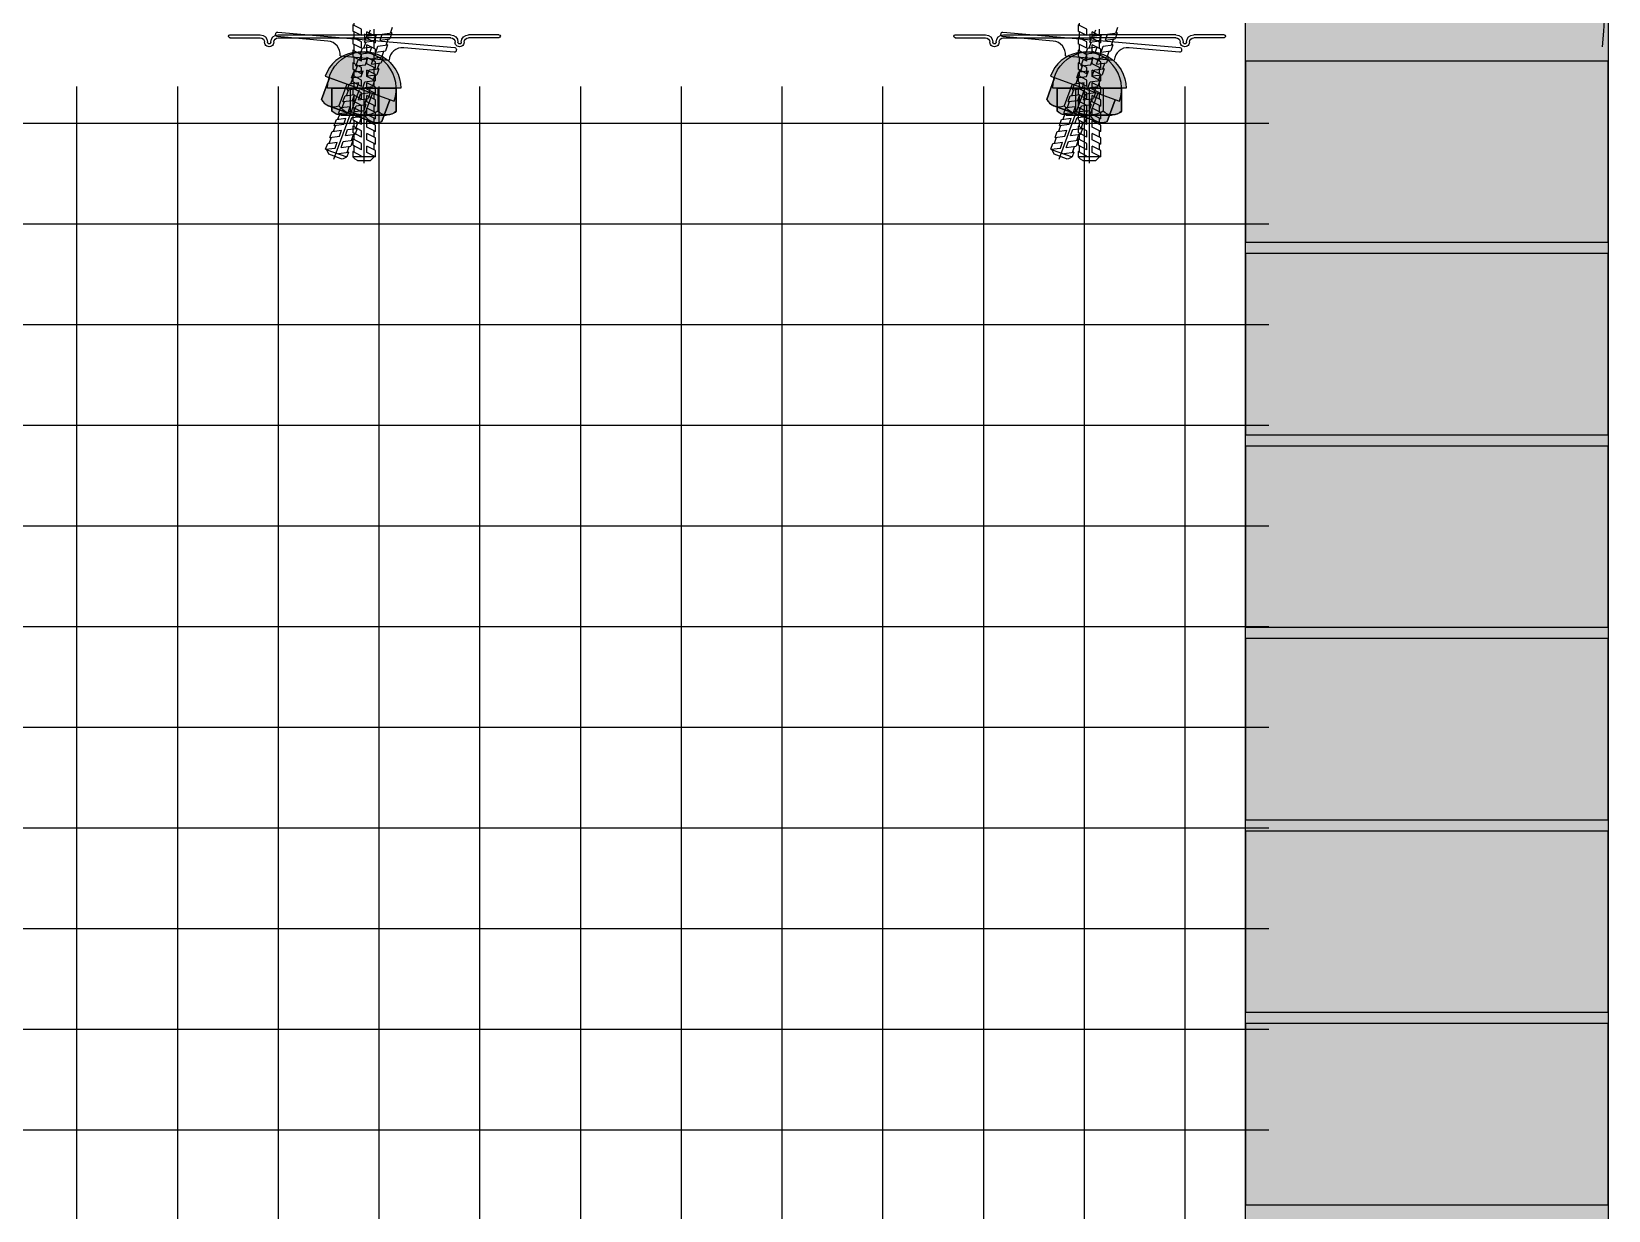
# Model space of a CAD drawing. Header units: millimetres. Extents: x -1985 to 969, y 203 to 500.
# Drawn here: x -1920.67 to -1885.88, y 405.06 to 431.08 of the extents above; entities that cross this region are included whole.
import ezdxf

# ---------------------------------------------------------------- set-up
doc = ezdxf.new("R2010")
doc.units = ezdxf.units.MM
for name, color, linetype in [('надписи', 7, 'Continuous'), ('Подхват', 252, 'Continuous'), ('ШПАЛА', 7, 'Continuous')]:
    doc.layers.add(name, color=color, linetype=linetype)

# ---------------------------------------------------------------- blocks, each defined once
blk = doc.blocks.new('Анкер витой')
at = {"color": 252}
for p, q in [((-147935.5797145284, -9530.933939089184), (-147926.0715199474, -9526.089271971401)), ((-147935.5797145284, -9537.933939089178), (-147935.5797145284, -9530.933939089178)), ((-147920.2241561252, -9523.109891291566), (-147910.5797145284, -9518.195802851822)), ((-147920.2241561253, -9530.10989129157), (-147910.5797145284, -9525.195802851827)), ((-147910.5797145284, -9518.195935970609), (-147912.0859830756, -9518.195935970609)), ((-147910.5797145284, -9518.195802851827), (-147910.5797145285, -9525.195802851831)), ((-147935.5797145284, -9537.933939089184), (-147926.0715199474, -9533.089271971403)), ((-147935.5797145284, -9537.933983611932), (-147934.0859830756, -9537.933983611932)), ((-147935.5797145284, -9544.943600815823), (-147926.0715199474, -9540.098933698046)), ((-147935.5797145284, -9551.943600815815), (-147935.5797145284, -9544.943600815819)), ((-147935.5797145284, -9551.943600815823), (-147926.0715199474, -9547.098933698042)), ((-147920.2241561253, -9537.119553018209), (-147910.5797145284, -9532.205464578461)), ((-147920.2241561252, -9544.119553018205), (-147910.5797145284, -9539.205464578466)), ((-147920.2241561252, -9551.144307956707), (-147910.5797145284, -9546.230219516963)), ((-147910.5797145284, -9532.205597697248), (-147912.0859830756, -9532.205597697248)), ((-147910.5797145284, -9546.23035263575), (-147912.0859830756, -9546.23035263575)), ((-147910.5797145285, -9532.20546457847), (-147910.5797145285, -9539.205464578472)), ((-147910.5797145285, -9546.230219516969), (-147910.5797145284, -9553.230219516972)), ((-147935.5797145284, -9551.943645338572), (-147934.0859830756, -9551.943645338572)), ((-147935.5797145284, -9558.968355754325), (-147926.0715199474, -9554.123688636544)), ((-147935.5797145284, -9565.96835575432), (-147935.5797145284, -9558.968355754321)), ((-147935.5797145284, -9565.968355754325), (-147926.0715199474, -9561.123688636542)), ((-147935.5797145284, -9565.968400277074), (-147934.0859830756, -9565.968400277074)), ((-147920.2241561252, -9558.144307956707), (-147910.5797145284, -9553.230219516969)), ((-147920.2241561252, -9565.153969683344), (-147910.5797145284, -9560.239881243602)), ((-147910.5797145284, -9560.240014362389), (-147912.0859830756, -9560.240014362389)), ((-147910.5797145285, -9560.239881243606), (-147910.5797145285, -9567.239881243611)), ((-147935.5797145284, -9572.978017480964), (-147926.0715199474, -9568.133350363176)), ((-147935.5797145284, -9579.97801748096), (-147935.5797145284, -9572.978017480958)), ((-147935.5797145284, -9579.978017480964), (-147926.0715199474, -9575.133350363185)), ((-147935.5797145284, -9579.978062003713), (-147934.0859830756, -9579.978062003713)), ((-147935.5797145284, -9586.932693612755), (-147926.0715199474, -9582.088026494974)), ((-147920.2241561252, -9572.153969683352), (-147910.5797145284, -9567.239881243608)), ((-147920.2241561253, -9579.108645815137), (-147910.5797145284, -9574.194557375393)), ((-147920.2241561253, -9586.108645815139), (-147910.5797145284, -9581.194557375398)), ((-147910.5797145284, -9574.19469049418), (-147912.0859830756, -9574.19469049418)), ((-147910.5797145285, -9574.194557375398), (-147910.5797145284, -9581.194557375395)), ((-147935.5797145284, -9593.932693612745), (-147935.5797145284, -9586.93269361275)), ((-147935.5797145284, -9593.932693612755), (-147926.0715199474, -9589.088026494972)), ((-147935.5797145284, -9593.932738135503), (-147934.0859830756, -9593.932738135503)), ((-147935.5797145284, -9600.942355339394), (-147926.0715199474, -9596.09768822161)), ((-147935.5797145284, -9607.94235533939), (-147935.5797145284, -9600.94235533939)), ((-147920.2241561253, -9593.11830754178), (-147910.5797145284, -9588.204219102032)), ((-147920.2241561252, -9600.118307541781), (-147910.5797145284, -9595.204219102037)), ((-147910.5797145284, -9588.204352220819), (-147912.0859830756, -9588.204352220819)), ((-147910.5797145284, -9588.204219102034), (-147910.5797145284, -9595.204219102037)), ((-147935.5797145284, -9607.942355339394), (-147926.0715199474, -9603.097688221616)), ((-147935.5797145284, -9607.942399862142), (-147934.0859830756, -9607.942399862142)), ((-147935.5797145284, -9614.911501364564), (-147926.0715199474, -9610.066834246783)), ((-147935.5797145284, -9621.911501364553), (-147935.5797145284, -9614.911501364559)), ((-147935.5797145284, -9621.911501364564), (-147926.0715199474, -9617.06683424678)), ((-147920.2241561252, -9607.087453566946), (-147910.5797145284, -9602.173365127202)), ((-147920.2241561252, -9614.087453566948), (-147910.5797145284, -9609.173365127208)), ((-147920.2241561252, -9621.097115293585), (-147910.5797145284, -9616.183026853842)), ((-147910.5797145284, -9602.17349824599), (-147912.0859830756, -9602.17349824599)), ((-147910.5797145284, -9616.183159972628), (-147912.0859830756, -9616.183159972628)), ((-147910.5797145284, -9602.1733651272), (-147910.5797145284, -9609.173365127206)), ((-147910.5797145284, -9616.183026853843), (-147910.5797145284, -9623.183026853847)), ((-147935.5797145284, -9621.911545887313), (-147934.0859830756, -9621.911545887313)), ((-147935.5797145284, -9628.921163091203), (-147926.0715199474, -9624.076495973422)), ((-147935.5797145284, -9635.921163091203), (-147935.5797145284, -9628.921163091198)), ((-147935.5797145284, -9635.921163091203), (-147926.0715199474, -9631.07649597342)), ((-147935.5797145284, -9635.921207613952), (-147934.0859830756, -9635.921207613952)), ((-147920.2241561253, -9628.097115293593), (-147910.5797145284, -9623.183026853847)), ((-147920.2241561253, -9635.10459540553), (-147910.5797145284, -9630.190506965782)), ((-147910.5797145284, -9630.19064008457), (-147912.0859830756, -9630.19064008457)), ((-147910.5797145284, -9630.190506965786), (-147910.5797145284, -9637.19050696579)), ((-147935.5797145284, -9642.928643203144), (-147926.0715199474, -9638.083976085361)), ((-147935.5797145284, -9649.928643203144), (-147935.5797145284, -9642.928643203144)), ((-147935.5797145284, -9649.928643203144), (-147926.0715199474, -9645.083976085367)), ((-147935.5797145284, -9649.928687725893), (-147934.0859830756, -9649.928687725893)), ((-147935.5797145284, -9656.928643203144), (-147926.0715199474, -9652.083976085367)), ((-147920.2241561253, -9642.104595405532), (-147910.5797145284, -9637.190506965788)), ((-147920.2241561252, -9649.104595405523), (-147910.5797145284, -9644.190506965782)), ((-147920.2241561252, -9656.104595405526), (-147910.5797145284, -9651.190506965788)), ((-147910.5797145284, -9644.19064008457), (-147912.0859830756, -9644.19064008457)), ((-147910.5797145284, -9644.190506965786), (-147910.5797145284, -9651.190506965788)), ((-147935.5797145284, -9663.928643203144), (-147935.5797145284, -9656.928643203144)), ((-147935.5797145284, -9663.928643203144), (-147926.0715199474, -9659.08397608537)), ((-147935.5797145284, -9663.928687725893), (-147934.0859830756, -9663.928687725893)), ((-147930.0859830756, -9667.809216580226), (-147934.0859830756, -9663.809216580226)), ((-147934.0859830756, -9663.809767463674), (-147910.5797145284, -9663.809767463674)), ((-147915.7748825381, -9667.809216580226), (-147930.0859830756, -9667.809216580226)), ((-147920.2241561252, -9663.076234704626), (-147910.5797145284, -9658.162146264885)), ((-147915.7748825381, -9667.809216580226), (-147913.3412480976, -9666.569217897999)), ((-147913.3412480976, -9666.569217898003), (-147910.5812467798, -9663.809216580226)), ((-147910.5797145284, -9658.162279383672), (-147912.0859830756, -9658.162279383672)), ((-147910.5797145284, -9658.162146264889), (-147910.5797145284, -9663.809767463674))]:
    blk.add_line(p, q, dxfattribs=at)
at = {"layer": 'ШПАЛА', "color": 252}
for p, q in [((-147912.0859830756, -9518.96328501038), (-147912.0859830756, -9511.953311624507)), ((-147934.0859830757, -9530.17284489928), (-147934.0859830756, -9523.162871513403)), ((-147926.0715199474, -9533.089271971405), (-147926.0715199474, -9526.089271971403)), ((-147920.2241561253, -9530.109891291568), (-147920.2241561252, -9523.10989129157)), ((-147912.0859830756, -9532.972946737023), (-147912.0859830756, -9525.963285010384)), ((-147934.0859830756, -9544.182506625917), (-147934.0859830757, -9537.172844899276)), ((-147926.0715199474, -9547.098933698044), (-147926.0715199474, -9540.098933698046)), ((-147920.2241561252, -9544.119553018209), (-147920.2241561253, -9537.119553018209)), ((-147912.0859830756, -9546.997701675522), (-147912.0859830756, -9539.972946737027)), ((-147934.0859830756, -9558.207261564421), (-147934.0859830757, -9551.182506625923)), ((-147934.0859830756, -9572.216923291047), (-147934.0859830756, -9565.207261564412)), ((-147926.0715199474, -9561.123688636544), (-147926.0715199474, -9554.123688636546)), ((-147920.2241561252, -9558.14430795671), (-147920.2241561252, -9551.144307956707)), ((-147920.2241561253, -9572.153969683353), (-147920.2241561253, -9565.153969683344)), ((-147912.0859830756, -9561.007363402157), (-147912.0859830756, -9553.997701675526)), ((-147934.0859830756, -9586.17159942284), (-147934.0859830756, -9579.216923291053)), ((-147926.0715199474, -9575.133350363187), (-147926.0715199474, -9568.13335036318)), ((-147926.0715199474, -9589.088026494972), (-147926.0715199474, -9582.088026494974)), ((-147920.2241561253, -9586.108645815135), (-147920.2241561253, -9579.108645815139)), ((-147912.0859830756, -9574.96203953395), (-147912.0859830756, -9568.007363402163)), ((-147912.0859830756, -9588.971701260596), (-147912.0859830756, -9581.962039533948)), ((-147934.0859830756, -9600.181261149479), (-147934.0859830756, -9593.171599422838)), ((-147926.0715199474, -9603.097688221613), (-147926.0715199474, -9596.097688221611)), ((-147923.0859830756, -9670.97347775632), (-147923.0859830756, -9588.983455513102)), ((-147920.2241561252, -9600.11830754178), (-147920.2241561253, -9593.118307541772)), ((-147912.0859830756, -9602.940847285761), (-147912.0859830756, -9595.971701260603)), ((-147934.0859830756, -9614.15040717465), (-147934.0859830756, -9607.181261149482)), ((-147926.0715199474, -9617.066834246783), (-147926.0715199474, -9610.06683424678)), ((-147920.2241561252, -9614.087453566952), (-147920.2241561252, -9607.087453566948)), ((-147912.0859830756, -9616.9505090124), (-147912.0859830756, -9609.940847285765)), ((-147934.0859830756, -9628.160068901285), (-147934.0859830756, -9621.150407174644)), ((-147934.0859830756, -9642.167549013222), (-147934.0859830756, -9635.160068901285)), ((-147926.0715199474, -9631.076495973419), (-147926.0715199474, -9624.07649597342)), ((-147920.2241561253, -9628.097115293593), (-147920.2241561252, -9621.097115293589)), ((-147920.2241561253, -9642.10459540553), (-147920.2241561253, -9635.10459540553)), ((-147912.0859830756, -9630.957989124345), (-147912.0859830756, -9623.950509012404)), ((-147934.0859830756, -9656.167549013222), (-147934.0859830756, -9649.167549013222)), ((-147926.0715199474, -9645.083976085367), (-147926.0715199474, -9638.083976085363)), ((-147926.0715199474, -9659.083976085369), (-147926.0715199474, -9652.083976085361)), ((-147920.2241561252, -9656.104595405526), (-147920.2241561252, -9649.104595405526)), ((-147912.0859830756, -9644.957989124345), (-147912.0859830756, -9637.957989124348)), ((-147912.0859830756, -9658.929628423446), (-147912.0859830756, -9651.957989124348)), ((-147934.0859830756, -9663.809216580226), (-147934.0859830756, -9663.167549013222)), ((-147920.2241561252, -9663.809767463674), (-147920.2241561252, -9663.07623470463))]:
    blk.add_line(p, q, dxfattribs=at)
blk = doc.blocks.new('Гайка')
h = blk.add_hatch(color=253)
edge = h.paths.add_edge_path()
edge.add_line((-147963.5914664633, -9588.257982503914), (-147882.6194683361, -9588.257982503914))
edge.add_arc((-147923.1054673997, -9588.25715307321), 40.4859990721161, 359.9988261897975, 540.0011738102031)
h = blk.add_hatch(color=253)
h.paths.add_polyline_path([(-147887.6201123361, -9613.650001002365), (-147887.6201123357, -9588.257982503914)], flags=17)
edge = h.paths.add_edge_path()
edge.add_line((-147923.1057894015, -9617.809216580075), (-147898.6277809365, -9617.809216579617))
edge.add_arc((-147897.825450868, -9602.79073779824), 14.90209824058387, 226.7781060427316, 313.2218939938403)
edge.add_arc((-147923.1057894042, -9588.030302697149), 29.72582322397604, 239.5268307540591, 269.999999964982)
edge.add_arc((-147948.386127935, -9602.790737797322), 14.90209824058387, 226.7781060427316, 313.2218939938403)
edge.add_line((-147923.1057894015, -9617.809216580075), (-147947.5837978661, -9617.809216580526))
edge.add_line((-147958.5914664717, -9613.650001000702), (-147958.5914664718, -9588.257982503914))
edge.add_line((-147948.6866892791, -9617.809216580727), (-147923.1057894015, -9617.809216580075))
edge.add_arc((-147923.1057894042, -9588.030302697149), 29.72582322397604, 269.999999964982, 300.473169242115)
edge.add_line((-147897.5248895267, -9617.809216578795), (-147923.1057894015, -9617.809216580075))
edge.add_line((-147938.1807894028, -9588.257982503914), (-147938.1807894035, -9613.650001004571))
edge.add_line((-147908.0307894024, -9613.650001005322), (-147908.0307894016, -9588.257982503914))
edge.add_line((-147963.5914664633, -9588.257982503914), (-147882.6194683361, -9588.257982503914))
for points in [[(-147887.6201123357, -9588.257982503914), (-147958.5914664718, -9588.257982504078), (-147958.5914664717, -9613.650001000702), (-147957.219988533, -9614.792214327585), (-147955.861389113, -9615.68232428979), (-147954.2363973277, -9616.496462149029), (-147953.0857514577, -9616.932380937955), (-147948.6866892791, -9617.809216580727), (-147897.5248895267, -9617.809216578795), (-147895.9720947968, -9617.577137063961), (-147893.3142609388, -9616.993614175744), (-147891.7555919207, -9616.400636560988), (-147890.6136148913, -9615.831518212686), (-147888.8216021365, -9614.665216312807), (-147887.6201123338, -9613.650001004075)], [(-147887.6201123361, -9613.650001002365), (-147887.6201123357, -9588.257982503914)]]:
    blk.add_hatch(color=253).paths.add_polyline_path(points)
at = {"color": 0}
for p, q in [((-147958.5914664717, -9613.650001000702), (-147958.5914664718, -9588.257982503914)), ((-147938.1807894028, -9588.257982503914), (-147938.1807894035, -9613.650001004571)), ((-147908.0307894024, -9613.650001005322), (-147908.0307894016, -9588.257982503914)), ((-147887.6201123357, -9588.257982503914), (-147887.6201123361, -9613.650001002365)), ((-147887.6201123361, -9613.650001002365), (-147887.6201123357, -9588.257982503914)), ((-147948.6866892791, -9617.809216580727), (-147923.1057894015, -9617.809216580075)), ((-147923.1057894015, -9617.809216580075), (-147947.5837978661, -9617.809216580526)), ((-147897.5248895267, -9617.809216578795), (-147923.1057894015, -9617.809216580075)), ((-147923.1057894015, -9617.809216580075), (-147898.6277809365, -9617.809216579617))]:
    blk.add_line(p, q, dxfattribs=at)
blk.add_lwpolyline([(-147887.6201123357, -9588.257982503914), (-147958.5914664718, -9588.257982504078), (-147958.5914664717, -9613.650001000702), (-147957.219988533, -9614.792214327585), (-147955.861389113, -9615.68232428979), (-147954.2363973277, -9616.496462149029), (-147953.0857514577, -9616.932380937955), (-147948.6866892791, -9617.809216580727), (-147897.5248895267, -9617.809216578795), (-147895.9720947968, -9617.577137063961), (-147893.3142609388, -9616.993614175744), (-147891.7555919207, -9616.400636560988), (-147890.6136148913, -9615.831518212686), (-147888.8216021365, -9614.665216312807), (-147887.6201123338, -9613.650001004075), (-147887.6201123338, -9588.257982503914), (-147958.5914664718, -9588.257982504078)])
for centre, radius, start, end in [((-147948.386127935, -9602.790737797322), 14.90209824058387, 226.7781060427316, 313.2218939938403), ((-147923.1057894042, -9588.030302697149), 29.72582322397604, 239.5268307540591, 269.999999964982), ((-147923.1057894042, -9588.030302697149), 29.72582322397604, 269.999999964982, 300.473169242115), ((-147897.825450868, -9602.79073779824), 14.90209824058387, 226.7781060427316, 313.2218939938403)]:
    blk.add_arc(centre, radius, start, end, dxfattribs=at)
at = {"layer": 'ШПАЛА', "color": 7}
blk.add_line((-147963.5914664633, -9588.257982503914), (-147882.6194683361, -9588.257982503914), dxfattribs=at)
blk.add_arc((-147923.1054673997, -9588.25715307321), 40.4859990721161, 359.9988261897975, 180.001173810203, dxfattribs=at)
blk = doc.blocks.new('A$C347C431C')
at = {"layer": 'Подхват'}
for p, q in [((-301.5657011818548, 396.5618554669054), (-268.0651078641313, 396.5594003934029)), ((-301.5657011818548, 393.3618554669056), (-268.0660603541837, 393.3643105055071)), ((-248.4050149812028, 393.3623300803065), (-153.1657011818606, 393.3623300803065)), ((-248.2657011818592, 396.5594004151435), (-153.1657011818606, 396.5594004151435)), ((-58.06570118185482, 396.5594004151435), (-153.1657011818606, 396.5594004151435)), ((-57.92638738251117, 393.3623300803065), (-153.1657011818606, 393.3623300803065)), ((-4.765701181859185, 396.5618554669054), (-38.26629449958273, 396.5594003934029)), ((-4.765701181859185, 393.3618554669056), (-38.26534200953029, 393.3643105055071))]:
    blk.add_line(p, q, dxfattribs=at)
at = {"layer": 'Подхват', "color": 2}
blk.add_line((-153.1657011818606, 397.7561353645142), (-153.1657011818606, 391.9058681463539), dxfattribs=at)
at = {"layer": 'Подхват'}
for centre, radius, start, end in [((-301.5657011818548, 394.9618554669059), 1.6, 90, 270), ((-268.0657011818548, 388.4633105186722), 8.096089896471248, 0.007006205797099664, 90), ((-268.0657011818548, 388.4633105186722), 4.900999999996147, 0.01157373436632876, 90), ((-258.1657011818606, 388.3643105186684), 5, 178.8541226060489, 1.145877393951149), ((-258.1657011818606, 388.3643105186684), 1.80491010352489, 176.8242520735369, 3.175747926463075), ((-248.2657011818592, 388.4633105186722), 8.096089896471248, 90, 179.9929937942029), ((-248.2657011818592, 388.4633105186722), 4.900999999996147, 90, 179.9884262656337), ((-58.06570118185482, 388.4633105186722), 8.096089896471248, 0.007006205797099664, 90), ((-58.06570118185482, 388.4633105186722), 4.900999999996147, 0.01157373436632876, 90), ((-48.16570118186064, 388.3643105186684), 5, 178.8541226060489, 1.145877393951149), ((-48.16570118186064, 388.3643105186684), 1.80491010352489, 176.8242520735369, 3.175747926463075), ((-38.26570118186646, 388.4633105186722), 8.096089896471248, 90, 179.9929937942029), ((-38.26570118186646, 388.4633105186722), 4.900999999996147, 90, 179.9884262656337), ((-4.765701181859185, 394.9618554669059), 1.6, 270, 90)]:
    blk.add_arc(centre, radius, start, end, dxfattribs=at)
blk = doc.blocks.new('Шайба')
at = {"color": 0}
for points in [[(-147923.0829204372, -9535.638230625225), (-148021.0829204372, -9535.638230625225, 0.414213562373095), (-148023.0829204372, -9537.638230625225), (-148023.0829204372, -9538.638230625225, 0.414213562373095), (-148021.0829204372, -9540.638230625225), (-147965.0859830756, -9540.638230625225, -0.414213562373095), (-147950.0859830756, -9555.638230625225), (-147950.0859830756, -9555.638230625224)], [(-147896.0859830756, -9555.638230625224), (-147896.0859830756, -9555.638230625225, -0.414213562373095), (-147881.0859830756, -9540.638230625225), (-147825.0829204372, -9540.638230625225, 0.414213562373095), (-147823.0829204372, -9538.638230625225), (-147823.0829204372, -9537.638230625225, 0.414213562373095), (-147825.0829204372, -9535.638230625225), (-147923.0829204372, -9535.638230625225)]]:
    blk.add_lwpolyline(points, format="xyb", dxfattribs=at)
at = {"layer": 'ШПАЛА', "color": 7}
blk.add_line((-147896.0859830756, -9555.638230625225), (-147950.0859830756, -9555.638230625225), dxfattribs=at)

msp = doc.modelspace()

# ---------------------------------------------------------------- hatches: boundary and pattern name
msp.add_hatch(color=9).paths.add_polyline_path([(-1893.885622044078, 432.4332233804721), (-1885.885622044078, 432.4332233804721), (-1885.885622044078, 375.4332233804721), (-1893.885622044078, 375.4332233804721)])

# ---------------------------------------------------------------- linework, layer by layer
at = {"color": 252}
for p, q in [((-1919.666994830898, 384.1578715829923), (-1919.666994830898, 429.8711659789222)), ((-1917.444494830898, 384.160683354637), (-1917.444494830898, 429.8711659789222)), ((-1915.221994830898, 384.1634951262817), (-1915.221994830898, 429.8711659789222)), ((-1912.999494830898, 384.1663068979264), (-1912.999494830898, 429.8711659789222)), ((-1910.776994830898, 384.1691186695711), (-1910.776994830898, 429.8711659789222)), ((-1908.554494830898, 384.1719304412158), (-1908.554494830898, 429.8711659789222)), ((-1906.331994830898, 384.1747422128605), (-1906.331994830898, 429.8711659789222)), ((-1904.109494830898, 384.1775539845052), (-1904.109494830898, 429.8711659789222)), ((-1901.886994830898, 384.1803657561499), (-1901.886994830898, 429.8711659789222)), ((-1899.664494830898, 384.1831775277946), (-1899.664494830898, 429.8711659789222)), ((-1897.441994830898, 384.1859892994393), (-1897.441994830898, 429.8711659789222)), ((-1895.219494830898, 384.188801071084), (-1895.219494830898, 429.8711659789222)), ((-1953.004494830899, 429.0613701177106), (-1893.376803544282, 429.0613701177106)), ((-1953.004494830899, 426.8388701177106), (-1893.376803544282, 426.8388701177106)), ((-1953.004494830899, 424.6163701177106), (-1893.376803544282, 424.6163701177106)), ((-1953.004494830899, 422.3938701177106), (-1893.376803544282, 422.3938701177105)), ((-1953.004494830899, 420.1713701177106), (-1893.376803544282, 420.1713701177106)), ((-1953.004494830899, 417.9488701177106), (-1893.376803544282, 417.9488701177106)), ((-1953.004494830899, 415.7263701177106), (-1893.376803544282, 415.7263701177106)), ((-1953.004494830899, 413.5038701177106), (-1893.376803544282, 413.5038701177106)), ((-1953.004494830899, 411.2813701177106), (-1893.376803544282, 411.2813701177106)), ((-1953.004494830899, 409.0588701177106), (-1893.376803544282, 409.0588701177106)), ((-1953.004494830899, 406.8363701177105), (-1893.376803544282, 406.8363701177105))]:
    msp.add_line(p, q, dxfattribs=at)
for points in [[(-1893.885622044078, 432.4332233804721), (-1885.885622044078, 432.4332233804721), (-1885.885622044078, 375.4332233804721), (-1893.885622044078, 375.4332233804721)], [(-1885.885622044078, 430.4332233804721), (-1893.885622044078, 430.4332233804721), (-1893.885622044078, 426.4332233804721), (-1885.885622044078, 426.4332233804721)], [(-1885.885622044078, 426.1832233804721), (-1893.885622044078, 426.1832233804721), (-1893.885622044078, 422.1832233804721), (-1885.885622044078, 422.1832233804721)], [(-1885.885622044078, 421.9332233804721), (-1893.885622044078, 421.9332233804721), (-1893.885622044078, 417.9332233804721), (-1885.885622044078, 417.9332233804721)], [(-1885.885622044078, 417.6832233804721), (-1893.885622044078, 417.6832233804721), (-1893.885622044078, 413.6832233804721), (-1885.885622044078, 413.6832233804721)], [(-1885.885622044078, 413.4332233804721), (-1893.885622044078, 413.4332233804721), (-1893.885622044078, 409.4332233804721), (-1885.885622044078, 409.4332233804721)], [(-1885.885622044078, 409.1832233804721), (-1893.885622044078, 409.1832233804721), (-1893.885622044078, 405.1832233804721), (-1885.885622044078, 405.1832233804721)]]:
    msp.add_lwpolyline(points, close=True)
at = {"layer": 'надписи', "color": 7, "start_tangent": (0.2678738673730457, 0.9634539901721348)}
msp.add_spline([(-1886.01257062313, 430.7463080904413), (-1883.369683135444, 440.7799285262886), (-1872.005285984601, 444.6085476769654), (-1859.591504690467, 438.3280055976452), (-1850.495937849487, 433.4926601466937), (-1847.294327354056, 430.6802983100511)], degree=3, dxfattribs=at)

# ---------------------------------------------------------------- block references
at = {"extrusion": (0, 0, -1), "xscale": 0.01999999999998181, "yscale": 0.01999999999998181, "zscale": -0.02}
for p in [(4871.794528481871, 621.5964539879083), (4855.794528481871, 621.5964539879083)]:
    msp.add_blockref('Анкер витой', p, dxfattribs=at)
at = {"extrusion": (0, 0, -1), "xscale": -0.0199999999999973, "yscale": 0.01999999999998181, "zscale": -0.02, "rotation": 20.00000000026971}
for p in [(-932.1997329775013, -401.8321030640486), (-948.1997329775013, -401.8321030640486)]:
    msp.add_blockref('Анкер витой', p, dxfattribs=at)
at = {"xscale": -0.01999999999998181, "yscale": 0.01999999999998181, "zscale": 0.02}
for p in [(-1916.390217388467, 423.0801443914161), (-1900.390217388467, 423.0801443914161)]:
    msp.add_blockref('A$C347C431C', p, dxfattribs=at)
at = {"layer": 'ШПАЛА', "color": 7, "extrusion": (0, 0, -1), "xscale": 0.01999999999989159, "yscale": 0.01999999999998181, "zscale": -0.02, "rotation": 4.999999999843882}
for p in [(4843.869130883451, 878.734743197359), (4827.869130883451, 878.734743197359)]:
    msp.add_blockref('Шайба', p, dxfattribs=at)
at = {"layer": 'ШПАЛА', "color": 0, "extrusion": (0, 0, -1), "xscale": -0.0199999999999973, "yscale": 0.01999999999998181, "zscale": -0.02, "rotation": 20.00000000026971}
for p in [(-932.1997329775013, -401.8321030640486), (-948.1997329775013, -401.8321030640486)]:
    msp.add_blockref('Гайка', p, dxfattribs=at)
at = {"layer": 'ШПАЛА', "color": 0, "extrusion": (0, 0, -1), "xscale": 0.01999999999998181, "yscale": 0.01999999999998181, "zscale": -0.02}
for p in [(4871.794528481871, 621.5964539879083), (4855.794528481871, 621.5964539879083)]:
    msp.add_blockref('Гайка', p, dxfattribs=at)

doc.saveas('drawing.dxf')
